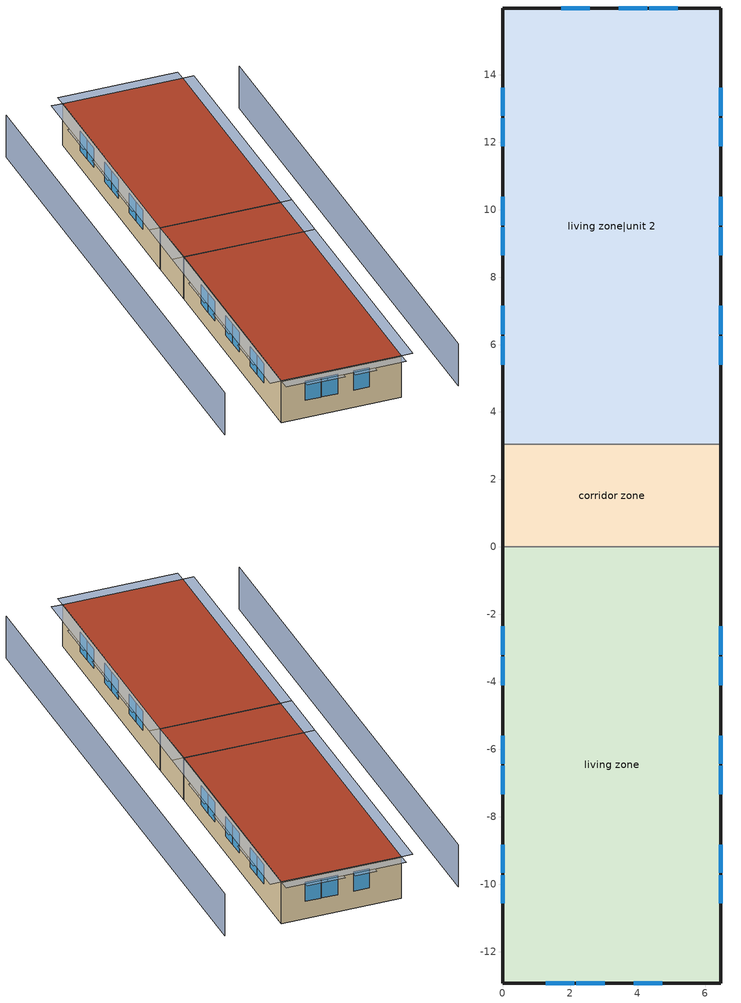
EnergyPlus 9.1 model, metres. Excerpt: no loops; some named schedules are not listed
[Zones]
corridor zone
 floor foundation (FloorFndGrndUnfinSlab): 0,0 0,3.05 6.47,3.05 6.47,0 z0
 wall outside (WallExtUninsUnfin): 0,3.05 0,0 / 6.47,0 6.47,3.05 z0:2.44
 wall adiabatic (WallIntUnfinUninsUnfin): 6.47,3.05 0,3.05 / 0,0 6.47,0 z0:2.44
 roof outside (RoofUnfinUninsExt): 6.47,0 6.47,3.05 0,3.05 0,0 z2.44
living zone
 floor foundation (FloorFndGrndFinSlab 1): 0,-12.93 0,0 6.47,0 6.47,-12.93 z0
 wall outside (WallExtInsFin): 0,0 0,-12.93 6.47,-12.93 6.47,0 z0:2.44
 wall adiabatic (WallIntFinUninsFin): 6.47,0 0,0 z0:2.44
 window (WindowConstruction): 0,-2.36 0,-3.2 / 0,-3.26 0,-4.11 / 0,-5.59 0,-6.44 / 0,-6.5 0,-7.34 / 0,-8.83 0,-9.67 / 0,-9.73 0,-10.57 / 6.47,-10.57 6.47,-9.73 / 6.47,-9.67 6.47,-8.83 / 6.47,-7.34 6.47,-6.5 / 6.47,-6.44 6.47,-5.59 / 6.47,-4.11 6.47,-3.26 / 6.47,-3.2 6.47,-2.36 / 1.28,-12.93 2.12,-12.93 / 2.19,-12.93 3.03,-12.93 / 3.89,-12.93 4.73,-12.93 z1.01:2.13
 roof outside (RoofFinInsExt): 6.47,-12.93 6.47,0 0,0 0,-12.93 z2.44
living zone|unit 2
 floor foundation (FloorFndGrndFinSlab): 0,3.05 0,15.98 6.47,15.98 6.47,3.05 z0
 wall outside (WallExtInsFin): 6.47,3.05 6.47,15.98 0,15.98 0,3.05 z0:2.44
 wall adiabatic (WallIntFinUninsFin): 0,3.05 6.47,3.05 z0:2.44
 window (WindowConstruction): 6.47,5.41 6.47,6.25 / 6.47,6.31 6.47,7.15 / 6.47,8.64 6.47,9.48 / 6.47,9.54 6.47,10.39 / 6.47,11.87 6.47,12.72 / 6.47,12.78 6.47,13.62 / 0,13.62 0,12.78 / 0,12.72 0,11.87 / 0,10.39 0,9.54 / 0,9.48 0,8.64 / 0,7.15 0,6.31 / 0,6.25 0,5.41 / 5.18,15.98 4.34,15.98 / 4.28,15.98 3.44,15.98 / 2.58,15.98 1.73,15.98 z1.01:2.13
 roof outside (RoofFinInsExt): 6.47,3.05 6.47,15.98 0,15.98 0,3.05 z2.44
shading: -3.05,15.98 -3.05,-12.93 / 9.51,-12.93 9.51,15.98 z0:2.44; 7.08,3.05 7.08,15.98 6.47,15.98 6.47,3.05 z2.44; 6.47,16.59 0,16.59 0,15.98 6.47,15.98 z2.44; -0.61,15.98 -0.61,3.05 0,3.05 0,15.98 z2.44; 7.08,0 7.08,3.05 6.47,3.05 6.47,0 z2.44; -0.61,3.05 -0.61,0 0,0 0,3.05 z2.44; 0,-13.54 6.47,-13.54 6.47,-12.93 0,-12.93 z2.44; 7.08,-12.93 7.08,0 6.47,0 6.47,-12.93 z2.44; -0.61,0 -0.61,-12.93 0,-12.93 0,0 z2.44; 0,-3.35 0,-2.21 -0.61,-2.21 -0.61,-3.35 z2.29; 0,-4.26 0,-3.11 -0.61,-3.11 -0.61,-4.26 z2.29; 0,-6.59 0,-5.44 -0.61,-5.44 -0.61,-6.59 z2.29; 0,-7.49 0,-6.34 -0.61,-6.34 -0.61,-7.49 z2.29; 0,-9.82 0,-8.67 -0.61,-8.67 -0.61,-9.82 z2.29; 0,-10.72 0,-9.58 -0.61,-9.58 -0.61,-10.72 z2.29; 6.47,-9.58 6.47,-10.72 7.08,-10.72 7.08,-9.58 z2.29; 6.47,-8.67 6.47,-9.82 7.08,-9.82 7.08,-8.67 z2.29; 6.47,-6.34 6.47,-7.49 7.08,-7.49 7.08,-6.34 z2.29; 6.47,-5.44 6.47,-6.59 7.08,-6.59 7.08,-5.44 z2.29; 6.47,-3.11 6.47,-4.26 7.08,-4.26 7.08,-3.11 z2.29; 6.47,-2.21 6.47,-3.35 7.08,-3.35 7.08,-2.21 z2.29; 2.28,-12.93 1.13,-12.93 1.13,-13.54 2.28,-13.54 z2.29; 3.18,-12.93 2.03,-12.93 2.03,-13.54 3.18,-13.54 z2.29; 4.88,-12.93 3.74,-12.93 3.74,-13.54 4.88,-13.54 z2.29; 6.47,6.4 6.47,5.26 7.08,5.26 7.08,6.4 z2.29; 6.47,7.31 6.47,6.16 7.08,6.16 7.08,7.31 z2.29; 6.47,9.64 6.47,8.49 7.08,8.49 7.08,9.64 z2.29; 6.47,10.54 6.47,9.39 7.08,9.39 7.08,10.54 z2.29; 6.47,12.87 6.47,11.72 7.08,11.72 7.08,12.87 z2.29; 6.47,13.77 6.47,12.62 7.08,12.62 7.08,13.77 z2.29; 0,12.62 0,13.77 -0.61,13.77 -0.61,12.62 z2.29; 0,11.72 0,12.87 -0.61,12.87 -0.61,11.72 z2.29; 0,9.39 0,10.54 -0.61,10.54 -0.61,9.39 z2.29; 0,8.49 0,9.64 -0.61,9.64 -0.61,8.49 z2.29; 0,6.16 0,7.31 -0.61,7.31 -0.61,6.16 z2.29; 0,5.26 0,6.4 -0.61,6.4 -0.61,5.26 z2.29; 4.19,15.98 5.34,15.98 5.34,16.59 4.19,16.59 z2.29; 3.29,15.98 4.43,15.98 4.43,16.59 3.29,16.59 z2.29; 1.58,15.98 2.73,15.98 2.73,16.59 1.58,16.59 z2.29
[Building]
Building 1: North Axis {deg}=180; Terrain=Suburbs
[Site:Location]
Denver Intl Ap_CO_USA: Latitude {deg}=39.83; Longitude {deg}=-104.65; Time Zone {hr}=-7; Elevation {m}=1650
[Site:GroundTemperature:Deep]
10.8753, 10.8753, 10.8753, 10.8753, 10.8753, 10.8753, 10.8753, 10.8753, 10.8753, 10.8753, 10.8753, 10.8753
[Site:WaterMainsTemperature]
Calculation Method=Correlation; Annual Average Outdoor Air Temperature {C}=10.8753; Maximum Difference In Monthly Average Outdoor Air Temperatures {deltaC}=23.1524
[Material] Roughness=Rough
Name | Thickness {m} | Conductivity {W/m-K} | Density {kg/m3} | Specific Heat {J/kg-K} | Thermal Absorptance | Solar Absorptance | Visible Absorptance
Asphalt Shingles&#44 Medium | 0.009525 | 0.162714 | 1121.4 | 1465.45 | 0.91 | 0.85 | 0.85
Concrete 4.0 in. | 0.1016 | 1.803125 | 2242.8 | 837.4 | 0.9 | 0.7 | 0.7
Drywall 0.5 in. | 0.0127 | 0.160291 | 801 | 837.4 | 0.9 | 0.5 | 0.1
Floor Covering | 0.0127 | 0.0433444 | 54.468 | 1339.84 | 0.9 | 0.9 | 0.7
FootingMaterial; FootingMaterial 1; FootingMaterial 2 | 0.2032 | 1.803125 | 2242.8 | 837.4 | 0.9 | 0.7 | 0.7
res furniture material living space|unit 2 | 0.1524 | 0.115458 | 640.8 | 1214.23 | 0.9 | 0.6 | 0.1
RoofIns | 0.23495 | 0.0475499 | 78.34581 | 1123.46 | 0.9 | 0.7 | 0.7
RoofSheathing | 0.01905 | 0.115458 | 512.64 | 1214.23 | 0.9 | 0.7 | 0.7
RoofStudAndAirRoof | 0.23495 | 9.59352 | 37.0049 | 1207.88 | 0.9 | 0.7 | 0.7
Vinyl&#44 Light | 0.009525 | 0.089435 | 177.822 | 1046.75 | 0.9 | 0.3 | 0.3
WallSheathing | 0.0127 | 0.115458 | 512.64 | 1214.23 | 0.9 | 0.7 | 0.7
WallStudAndCavity | 0.0889 | 0.054245 | 162.403 | 1178.92 | 0.9 | 0.7 | 0.7
WallStudAndCavity 1 | 0.0889 | 0.393744 | 83.0341 | 1211.67 | 0.9 | 0.7 | 0.7
WallStudAndCavity 2 | 0.0889 | 0.396154 | 83.0341 | 1211.67 | 0.9 | 0.7 | 0.7
WallStudAndCavity 3 | 0.0889 | 0.403258 | 83.0341 | 1211.67 | 0.9 | 0.7 | 0.7
WallStudAndCavity 4 | 0.0889 | 0.397942 | 83.0341 | 1211.67 | 0.9 | 0.7 | 0.7
[WindowMaterial:Shade]
CoolingShade: Solar Transmittance=0.999; Solar Reflectance=0.00099; Visible Transmittance=0.999; Visible Reflectance=0.00099; Infrared Hemispherical Emissivity=1e-005; Infrared Transmittance=0.999; Thickness {m}=0.0001; Conductivity {W/m-K}=10000; Shade to Glass Distance {m}=0.001; Top Opening Multiplier=0; Bottom Opening Multiplier=0; Left-Side Opening Multiplier=0; Right-Side Opening Multiplier=0; Airflow Permeability=0
[WindowMaterial:SimpleGlazingSystem]
WindowMaterial: U-Factor {W/m2-K}=2.10086; Solar Heat Gain Coefficient=0.21
[Construction]
FloorFndGrndFinSlab; FloorFndGrndFinSlab 1: Concrete 4.0 in., Floor Covering
FloorFndGrndUnfinSlab: Concrete 4.0 in.
FootingConstruction: FootingMaterial
FootingConstruction 1: FootingMaterial 1
FootingConstruction 2: FootingMaterial 2
res furniture construction living space; res furniture construction living space|unit 2: res furniture material living space|unit 2
RoofFinInsExt: Asphalt Shingles&#44 Medium, RoofSheathing, RoofIns, Drywall 0.5 in.
RoofUnfinUninsExt: Asphalt Shingles&#44 Medium, RoofSheathing, RoofStudAndAirRoof
WallExtInsFin: Vinyl&#44 Light, WallSheathing, WallStudAndCavity, Drywall 0.5 in.
WallExtUninsUnfin: Vinyl&#44 Light, WallSheathing, WallStudAndCavity 1
WallIntFinUninsFin: Vinyl&#44 Light, WallStudAndCavity 2, Drywall 0.5 in.
WallIntFinUninsFin 1: WallStudAndCavity 4, Drywall 0.5 in.
WallIntUnfinUninsUnfin: Vinyl&#44 Light, WallStudAndCavity 3
WindowConstruction: WindowMaterial
[Zone]
corridor zone; living zone; living zone|unit 2
[InternalMass]
Name | Construction | Zone | Surface Area {m2}
living space Partition | WallIntFinUninsFin 1 | living zone | 52.0804
res furniture mass living space | res furniture construction living space | living zone | 33.4451
living space|unit 2 Partition | WallIntFinUninsFin 1 | living zone|unit 2 | 52.0804
res furniture mass living space|unit 2 | res furniture construction living space|unit 2 | living zone|unit 2 | 33.4451
[People] Number of People Schedule=res occupants schedule; Number of People Calculation Method=People; Number of People=3.39; Fraction Radiant=0.319734; Sensible Heat Fraction=0.573; Activity Level Schedule=Schedule Ruleset 1; Carbon Dioxide Generation Rate {m3/s-W}=0; Enable ASHRAE 55 Comfort Warnings=No; Mean Radiant Temperature Calculation Type=ZoneAveraged
Name | Zone or ZoneList
res occupants|living space | living zone
res occupants|unit 2|living space|unit 2 | living zone|unit 2
[ElectricEquipment] Schedule=Always On Discrete; Design Level Calculation Method=EquipmentLevel; Design Level {W}=0; Fraction Latent=0; Fraction Radiant=0; Fraction Lost=1
Name | Zone or ZoneList
res infil_1 bath fan; res infil_1 house fan; res infil_1 range fan | living zone
res infil_2 bath fan; res infil_2 house fan; res infil_2 range fan | living zone|unit 2
[OtherEquipment] Fuel Type=None; Design Level Calculation Method=EquipmentLevel; Fraction Radiant=0; Fraction Lost=0
Name | Zone or ZoneList | Schedule | Design Level {W} | Fraction Latent
res bath | living zone | res bath schedule | 6337.27 | 0
res hot water distribution | living zone | res hot water distribution schedule | 99.0622 | 0
res shower | living zone | res shower schedule | 7899.46 | 0.487197
res sink | living zone | res sink schedule | 2132.88 | 0.312222
res bath|unit 2 | living zone|unit 2 | res bath schedule 1 | 6337.27 | 0
res hot water distribution|unit 2 | living zone|unit 2 | res hot water distribution|unit 2 schedule | 99.0622 | 0
res shower|unit 2 | living zone|unit 2 | res shower schedule 1 | 7899.46 | 0.487197
res sink|unit 2 | living zone|unit 2 | res sink schedule 1 | 2132.88 | 0.312222
[ZoneInfiltration:DesignFlowRate] Schedule=Always On Discrete; Design Flow Rate Calculation Method=Flow/Zone; Design Flow Rate {m3/s}=0
Name | Zone or ZoneList
res infil_1 flow; res nv_1 flow | living zone
res infil_2 flow; res nv_2 flow | living zone|unit 2
[WindowShadingControl] Shading Type=InteriorShade; Shading Control Type=OnIfScheduleAllows; Schedule=Window shading schedule; Shading Control Is Scheduled=Yes; Glare Control Is Active=No; Shading Device Material=CoolingShade; Multiple Surface Control Type=Group
Name | Zone | Fenestration Surface Name 1 | Fenestration Surface Name 2 | Fenestration Surface Name 3 | Fenestration Surface Name 4 | Fenestration Surface Name 5 | Fenestration Surface Name 6 | Fenestration Surface Name 7 | Fenestration Surface Name 8 | Fenestration Surface Name 9 | Fenestration Surface Name 10 | Fenestration Surface Name 11 | Fenestration Surface Name 12 | Fenestration Surface Name 13 | Fenestration Surface Name 14 | Fenestration Surface Name 15 | Fenestration Surface Name 16 | Fenestration Surface Name 17 | Fenestration Surface Name 18 | Fenestration Surface Name 19 | Fenestration Surface Name 20 | Fenestration Surface Name 21 | Fenestration Surface Name 22 | Fenestration Surface Name 23 | Fenestration Surface Name 24 | Fenestration Surface Name 25 | Fenestration Surface Name 26 | Fenestration Surface Name 27 | Fenestration Surface Name 28 | Fenestration Surface Name 29
WindowShadingControl | living zone | Surface 5 - Window 2 | Surface 9 - Window 3 | Surface 8 - Window 4 | Surface 8 - Window 5 | Surface 5 - Window 3 | Surface 8 - Window 2 | Surface 8 - Window 1 | Surface 5 - Window 1 | Surface 8 - Window 6 | Surface 2 - Window 1 | Surface 2 - Window 2 | Surface 2 - Window 4 | Surface 2 - Window 5 | Surface 9 - Window 2 | Surface 8 - Window 3 | Surface 2 - Window 3 | Surface 2 - Window 6 | Surface 4 - Window 1 | Surface 4 - Window 4 | Surface 4 - Window 6 | Surface 10 - Window 6 | Surface 10 - Window 1 | Surface 10 - Window 2 | Surface 4 - Window 3 | Surface 4 - Window 5 | Surface 10 - Window 4 | Surface 10 - Window 5 | Surface 10 - Window 3 | Surface 4 - Window 2
WindowShadingControl 1 | living zone|unit 2 | Surface 9 - Window 1
[SurfaceProperty:ExposedFoundationPerimeter] Exposed Perimeter Calculation Method=TotalExposedPerimeter; Exposed Perimeter Fraction=1
Name | Total Exposed Perimeter {m}
Surface 13 | 6.096
Surface 7; Surface 1 | 32.3289
[Foundation:Kiva] Interior Horizontal Insulation Depth {m}=0; Exterior Horizontal Insulation Width {m}=0; Wall Height Above Grade {m}=0.2032; Wall Depth Below Slab {m}=0.2032; Footing Depth {m}=0.3
Name | Footing Wall Construction
Foundation Kiva 1 | FootingConstruction
Foundation Kiva 2 | FootingConstruction 1
Foundation Kiva 3 | FootingConstruction 2
[Foundation:Kiva:Settings]
Soil Conductivity {W/m-K}=1.731; Soil Density {kg/m3}=1842.3; Soil Specific Heat {J/kg-K}=418.7; Ground Solar Absorptivity=0.9; Ground Thermal Absorptivity=0.9; Ground Surface Roughness {m}=0.03; Far-Field Width {m}=40; Deep-Ground Boundary Condition=ZeroFlux; Deep-Ground Depth {m}=40; Minimum Cell Dimension {m}=0.02; Maximum Cell Growth Coefficient=1.5; Simulation Timestep=Hourly
[Schedule:Day:Interval]
res bath schedule allday1; res bath schedule allday2; res bath schedule allday3; res bath schedule allday4; res bath schedule allday6; res bath schedule allday7; res occupants schedule winter design; Schedule Day 10; Schedule Day 14; Schedule Day 3: No, 24:00, 0
res bath schedule allday5: No, 10:30, 0, 10:50, 0.361288, 24:00, 0
res occupants schedule allday1; res occupants schedule allday10; res occupants schedule allday11; res occupants schedule allday12; res occupants schedule allday2; res occupants schedule allday3; res occupants schedule allday4; res occupants schedule allday5; res occupants schedule allday6; res occupants schedule allday7; res occupants schedule allday8; res occupants schedule allday9: No, 07:00, 1, 08:00, 0.88, 09:00, 0.41, 16:00, 0.24, 17:00, 0.29, 18:00, 0.55, 21:00, 0.9, 24:00, 1
res occupants schedule summer design: No, 24:00, 1
Schedule Day 4: No, 24:00, 112.539
[Schedule:Week:Daily]
res bath schedule Week Rule - Jan1-Jan6: Schedule Day 10, res bath schedule allday1, res bath schedule allday2, res bath schedule allday3, res bath schedule allday4, res bath schedule allday5, res bath schedule allday6, Schedule Day 10, Schedule Day 10, Schedule Day 10, Schedule Day 10, Schedule Day 10
res bath schedule Week Rule - Jan7-Dec31: res bath schedule allday7, res bath schedule allday1, res bath schedule allday2, res bath schedule allday3, res bath schedule allday4, res bath schedule allday5, res bath schedule allday6, Schedule Day 10, Schedule Day 10, Schedule Day 10, Schedule Day 10, Schedule Day 10
res bath schedule 1 Week Rule - Jan1-Jan6: Schedule Day 13, res bath schedule allday1 1, res bath schedule allday2 1, res bath schedule allday3 1, res bath schedule allday4 1, res bath schedule allday5 1, res bath schedule allday6 1, Schedule Day 13, Schedule Day 13, Schedule Day 13, Schedule Day 13, Schedule Day 13
res bath schedule 1 Week Rule - Jan7-Dec31: res bath schedule allday7 1, res bath schedule allday1 1, res bath schedule allday2 1, res bath schedule allday3 1, res bath schedule allday4 1, res bath schedule allday5 1, res bath schedule allday6 1, Schedule Day 13, Schedule Day 13, Schedule Day 13, Schedule Day 13, Schedule Day 13
res hot water distribution schedule Week Rule - Jan1-Jan6: Schedule Day 14, res hot water distribution schedule allday1, res hot water distribution schedule allday1, res hot water distribution schedule allday1, res hot water distribution schedule allday1, res hot water distribution schedule allday1, res hot water distribution schedule allday1, Schedule Day 14, Schedule Day 14, Schedule Day 14, Schedule Day 14, Schedule Day 14
res hot water distribution schedule Week Rule - Jan7-Jan27: res hot water distribution schedule allday1, res hot water distribution schedule allday1, res hot water distribution schedule allday1, res hot water distribution schedule allday1, res hot water distribution schedule allday1, res hot water distribution schedule allday1, res hot water distribution schedule allday1, Schedule Day 14, Schedule Day 14, Schedule Day 14, Schedule Day 14, Schedule Day 14
res hot water distribution schedule Week Rule - Jan28-Feb3: res hot water distribution schedule allday1, res hot water distribution schedule allday1, res hot water distribution schedule allday1, res hot water distribution schedule allday1, res hot water distribution schedule allday2, res hot water distribution schedule allday2, res hot water distribution schedule allday2, Schedule Day 14, Schedule Day 14, Schedule Day 14, Schedule Day 14, Schedule Day 14
res hot water distribution schedule Week Rule - Feb4-Feb24: res hot water distribution schedule allday2, res hot water distribution schedule allday2, res hot water distribution schedule allday2, res hot water distribution schedule allday2, res hot water distribution schedule allday2, res hot water distribution schedule allday2, res hot water distribution schedule allday2, Schedule Day 14, Schedule Day 14, Schedule Day 14, Schedule Day 14, Schedule Day 14
res hot water distribution schedule Week Rule - Feb25-Mar3: res hot water distribution schedule allday2, res hot water distribution schedule allday2, res hot water distribution schedule allday2, res hot water distribution schedule allday2, res hot water distribution schedule allday3, res hot water distribution schedule allday3, res hot water distribution schedule allday3, Schedule Day 14, Schedule Day 14, Schedule Day 14, Schedule Day 14, Schedule Day 14
res hot water distribution schedule Week Rule - Mar4-Mar31: res hot water distribution schedule allday3, res hot water distribution schedule allday3, res hot water distribution schedule allday3, res hot water distribution schedule allday3, res hot water distribution schedule allday3, res hot water distribution schedule allday3, res hot water distribution schedule allday3, Schedule Day 14, Schedule Day 14, Schedule Day 14, Schedule Day 14, Schedule Day 14
res hot water distribution schedule Week Rule - Apr1-Apr28: res hot water distribution schedule allday4, res hot water distribution schedule allday4, res hot water distribution schedule allday4, res hot water distribution schedule allday4, res hot water distribution schedule allday4, res hot water distribution schedule allday4, res hot water distribution schedule allday4, Schedule Day 14, Schedule Day 14, Schedule Day 14, Schedule Day 14, Schedule Day 14
res hot water distribution schedule Week Rule - Apr29-May5: res hot water distribution schedule allday4, res hot water distribution schedule allday4, res hot water distribution schedule allday5, res hot water distribution schedule allday5, res hot water distribution schedule allday5, res hot water distribution schedule allday5, res hot water distribution schedule allday5, Schedule Day 14, Schedule Day 14, Schedule Day 14, Schedule Day 14, Schedule Day 14
res hot water distribution schedule Week Rule - May6-May26: res hot water distribution schedule allday5, res hot water distribution schedule allday5, res hot water distribution schedule allday5, res hot water distribution schedule allday5, res hot water distribution schedule allday5, res hot water distribution schedule allday5, res hot water distribution schedule allday5, Schedule Day 14, Schedule Day 14, Schedule Day 14, Schedule Day 14, Schedule Day 14
res hot water distribution schedule Week Rule - May27-Jun2: res hot water distribution schedule allday5, res hot water distribution schedule allday5, res hot water distribution schedule allday5, res hot water distribution schedule allday5, res hot water distribution schedule allday5, res hot water distribution schedule allday6, res hot water distribution schedule allday6, Schedule Day 14, Schedule Day 14, Schedule Day 14, Schedule Day 14, Schedule Day 14
res hot water distribution schedule Week Rule - Jun3-Jun30: res hot water distribution schedule allday6, res hot water distribution schedule allday6, res hot water distribution schedule allday6, res hot water distribution schedule allday6, res hot water distribution schedule allday6, res hot water distribution schedule allday6, res hot water distribution schedule allday6, Schedule Day 14, Schedule Day 14, Schedule Day 14, Schedule Day 14, Schedule Day 14
res hot water distribution schedule Week Rule - Jul1-Jul28: res hot water distribution schedule allday7, res hot water distribution schedule allday7, res hot water distribution schedule allday7, res hot water distribution schedule allday7, res hot water distribution schedule allday7, res hot water distribution schedule allday7, res hot water distribution schedule allday7, Schedule Day 14, Schedule Day 14, Schedule Day 14, Schedule Day 14, Schedule Day 14
res hot water distribution schedule Week Rule - Jul29-Aug4: res hot water distribution schedule allday7, res hot water distribution schedule allday7, res hot water distribution schedule allday7, res hot water distribution schedule allday8, res hot water distribution schedule allday8, res hot water distribution schedule allday8, res hot water distribution schedule allday8, Schedule Day 14, Schedule Day 14, Schedule Day 14, Schedule Day 14, Schedule Day 14
res hot water distribution schedule Week Rule - Aug5-Aug25: res hot water distribution schedule allday8, res hot water distribution schedule allday8, res hot water distribution schedule allday8, res hot water distribution schedule allday8, res hot water distribution schedule allday8, res hot water distribution schedule allday8, res hot water distribution schedule allday8, Schedule Day 14, Schedule Day 14, Schedule Day 14, Schedule Day 14, Schedule Day 14
res hot water distribution schedule Week Rule - Aug26-Sep1: res hot water distribution schedule allday8, res hot water distribution schedule allday8, res hot water distribution schedule allday8, res hot water distribution schedule allday8, res hot water distribution schedule allday8, res hot water distribution schedule allday8, res hot water distribution schedule allday9, Schedule Day 14, Schedule Day 14, Schedule Day 14, Schedule Day 14, Schedule Day 14
res hot water distribution schedule Week Rule - Sep2-Sep29: res hot water distribution schedule allday9, res hot water distribution schedule allday9, res hot water distribution schedule allday9, res hot water distribution schedule allday9, res hot water distribution schedule allday9, res hot water distribution schedule allday9, res hot water distribution schedule allday9, Schedule Day 14, Schedule Day 14, Schedule Day 14, Schedule Day 14, Schedule Day 14
res hot water distribution schedule Week Rule - Sep30-Oct6: res hot water distribution schedule allday9, res hot water distribution schedule allday10, res hot water distribution schedule allday10, res hot water distribution schedule allday10, res hot water distribution schedule allday10, res hot water distribution schedule allday10, res hot water distribution schedule allday10, Schedule Day 14, Schedule Day 14, Schedule Day 14, Schedule Day 14, Schedule Day 14
res hot water distribution schedule Week Rule - Oct7-Oct27: res hot water distribution schedule allday10, res hot water distribution schedule allday10, res hot water distribution schedule allday10, res hot water distribution schedule allday10, res hot water distribution schedule allday10, res hot water distribution schedule allday10, res hot water distribution schedule allday10, Schedule Day 14, Schedule Day 14, Schedule Day 14, Schedule Day 14, Schedule Day 14
res hot water distribution schedule Week Rule - Oct28-Nov3: res hot water distribution schedule allday10, res hot water distribution schedule allday10, res hot water distribution schedule allday10, res hot water distribution schedule allday10, res hot water distribution schedule allday11, res hot water distribution schedule allday11, res hot water distribution schedule allday11, Schedule Day 14, Schedule Day 14, Schedule Day 14, Schedule Day 14, Schedule Day 14
res hot water distribution schedule Week Rule - Nov4-Nov24: res hot water distribution schedule allday11, res hot water distribution schedule allday11, res hot water distribution schedule allday11, res hot water distribution schedule allday11, res hot water distribution schedule allday11, res hot water distribution schedule allday11, res hot water distribution schedule allday11, Schedule Day 14, Schedule Day 14, Schedule Day 14, Schedule Day 14, Schedule Day 14
res hot water distribution schedule Week Rule - Nov25-Dec1: res hot water distribution schedule allday11, res hot water distribution schedule allday11, res hot water distribution schedule allday11, res hot water distribution schedule allday11, res hot water distribution schedule allday11, res hot water distribution schedule allday11, res hot water distribution schedule allday12, Schedule Day 14, Schedule Day 14, Schedule Day 14, Schedule Day 14, Schedule Day 14
res hot water distribution schedule Week Rule - Dec2-Dec31: res hot water distribution schedule allday12, res hot water distribution schedule allday12, res hot water distribution schedule allday12, res hot water distribution schedule allday12, res hot water distribution schedule allday12, res hot water distribution schedule allday12, res hot water distribution schedule allday12, Schedule Day 14, Schedule Day 14, Schedule Day 14, Schedule Day 14, Schedule Day 14
res hot water distribution|unit 2 schedule Week Rule - Jan1-Jan6: Schedule Day 15, res hot water distribution|unit 2 schedule allday1, res hot water distribution|unit 2 schedule allday1, res hot water distribution|unit 2 schedule allday1, res hot water distribution|unit 2 schedule allday1, res hot water distribution|unit 2 schedule allday1, res hot water distribution|unit 2 schedule allday1, Schedule Day 15, Schedule Day 15, Schedule Day 15, Schedule Day 15, Schedule Day 15
res hot water distribution|unit 2 schedule Week Rule - Jan7-Jan27: res hot water distribution|unit 2 schedule allday1, res hot water distribution|unit 2 schedule allday1, res hot water distribution|unit 2 schedule allday1, res hot water distribution|unit 2 schedule allday1, res hot water distribution|unit 2 schedule allday1, res hot water distribution|unit 2 schedule allday1, res hot water distribution|unit 2 schedule allday1, Schedule Day 15, Schedule Day 15, Schedule Day 15, Schedule Day 15, Schedule Day 15
res hot water distribution|unit 2 schedule Week Rule - Jan28-Feb3: res hot water distribution|unit 2 schedule allday1, res hot water distribution|unit 2 schedule allday1, res hot water distribution|unit 2 schedule allday1, res hot water distribution|unit 2 schedule allday1, res hot water distribution|unit 2 schedule allday2, res hot water distribution|unit 2 schedule allday2, res hot water distribution|unit 2 schedule allday2, Schedule Day 15, Schedule Day 15, Schedule Day 15, Schedule Day 15, Schedule Day 15
res hot water distribution|unit 2 schedule Week Rule - Feb4-Feb24: res hot water distribution|unit 2 schedule allday2, res hot water distribution|unit 2 schedule allday2, res hot water distribution|unit 2 schedule allday2, res hot water distribution|unit 2 schedule allday2, res hot water distribution|unit 2 schedule allday2, res hot water distribution|unit 2 schedule allday2, res hot water distribution|unit 2 schedule allday2, Schedule Day 15, Schedule Day 15, Schedule Day 15, Schedule Day 15, Schedule Day 15
res hot water distribution|unit 2 schedule Week Rule - Feb25-Mar3: res hot water distribution|unit 2 schedule allday2, res hot water distribution|unit 2 schedule allday2, res hot water distribution|unit 2 schedule allday2, res hot water distribution|unit 2 schedule allday2, res hot water distribution|unit 2 schedule allday3, res hot water distribution|unit 2 schedule allday3, res hot water distribution|unit 2 schedule allday3, Schedule Day 15, Schedule Day 15, Schedule Day 15, Schedule Day 15, Schedule Day 15
res hot water distribution|unit 2 schedule Week Rule - Mar4-Mar31: res hot water distribution|unit 2 schedule allday3, res hot water distribution|unit 2 schedule allday3, res hot water distribution|unit 2 schedule allday3, res hot water distribution|unit 2 schedule allday3, res hot water distribution|unit 2 schedule allday3, res hot water distribution|unit 2 schedule allday3, res hot water distribution|unit 2 schedule allday3, Schedule Day 15, Schedule Day 15, Schedule Day 15, Schedule Day 15, Schedule Day 15
res hot water distribution|unit 2 schedule Week Rule - Apr1-Apr28: res hot water distribution|unit 2 schedule allday4, res hot water distribution|unit 2 schedule allday4, res hot water distribution|unit 2 schedule allday4, res hot water distribution|unit 2 schedule allday4, res hot water distribution|unit 2 schedule allday4, res hot water distribution|unit 2 schedule allday4, res hot water distribution|unit 2 schedule allday4, Schedule Day 15, Schedule Day 15, Schedule Day 15, Schedule Day 15, Schedule Day 15
res hot water distribution|unit 2 schedule Week Rule - Apr29-May5: res hot water distribution|unit 2 schedule allday4, res hot water distribution|unit 2 schedule allday4, res hot water distribution|unit 2 schedule allday5, res hot water distribution|unit 2 schedule allday5, res hot water distribution|unit 2 schedule allday5, res hot water distribution|unit 2 schedule allday5, res hot water distribution|unit 2 schedule allday5, Schedule Day 15, Schedule Day 15, Schedule Day 15, Schedule Day 15, Schedule Day 15
res hot water distribution|unit 2 schedule Week Rule - May6-May26: res hot water distribution|unit 2 schedule allday5, res hot water distribution|unit 2 schedule allday5, res hot water distribution|unit 2 schedule allday5, res hot water distribution|unit 2 schedule allday5, res hot water distribution|unit 2 schedule allday5, res hot water distribution|unit 2 schedule allday5, res hot water distribution|unit 2 schedule allday5, Schedule Day 15, Schedule Day 15, Schedule Day 15, Schedule Day 15, Schedule Day 15
res hot water distribution|unit 2 schedule Week Rule - May27-Jun2: res hot water distribution|unit 2 schedule allday5, res hot water distribution|unit 2 schedule allday5, res hot water distribution|unit 2 schedule allday5, res hot water distribution|unit 2 schedule allday5, res hot water distribution|unit 2 schedule allday5, res hot water distribution|unit 2 schedule allday6, res hot water distribution|unit 2 schedule allday6, Schedule Day 15, Schedule Day 15, Schedule Day 15, Schedule Day 15, Schedule Day 15
res hot water distribution|unit 2 schedule Week Rule - Jun3-Jun30: res hot water distribution|unit 2 schedule allday6, res hot water distribution|unit 2 schedule allday6, res hot water distribution|unit 2 schedule allday6, res hot water distribution|unit 2 schedule allday6, res hot water distribution|unit 2 schedule allday6, res hot water distribution|unit 2 schedule allday6, res hot water distribution|unit 2 schedule allday6, Schedule Day 15, Schedule Day 15, Schedule Day 15, Schedule Day 15, Schedule Day 15
res hot water distribution|unit 2 schedule Week Rule - Jul1-Jul28: res hot water distribution|unit 2 schedule allday7, res hot water distribution|unit 2 schedule allday7, res hot water distribution|unit 2 schedule allday7, res hot water distribution|unit 2 schedule allday7, res hot water distribution|unit 2 schedule allday7, res hot water distribution|unit 2 schedule allday7, res hot water distribution|unit 2 schedule allday7, Schedule Day 15, Schedule Day 15, Schedule Day 15, Schedule Day 15, Schedule Day 15
res hot water distribution|unit 2 schedule Week Rule - Jul29-Aug4: res hot water distribution|unit 2 schedule allday7, res hot water distribution|unit 2 schedule allday7, res hot water distribution|unit 2 schedule allday7, res hot water distribution|unit 2 schedule allday8, res hot water distribution|unit 2 schedule allday8, res hot water distribution|unit 2 schedule allday8, res hot water distribution|unit 2 schedule allday8, Schedule Day 15, Schedule Day 15, Schedule Day 15, Schedule Day 15, Schedule Day 15
res hot water distribution|unit 2 schedule Week Rule - Aug5-Aug25: res hot water distribution|unit 2 schedule allday8, res hot water distribution|unit 2 schedule allday8, res hot water distribution|unit 2 schedule allday8, res hot water distribution|unit 2 schedule allday8, res hot water distribution|unit 2 schedule allday8, res hot water distribution|unit 2 schedule allday8, res hot water distribution|unit 2 schedule allday8, Schedule Day 15, Schedule Day 15, Schedule Day 15, Schedule Day 15, Schedule Day 15
res hot water distribution|unit 2 schedule Week Rule - Aug26-Sep1: res hot water distribution|unit 2 schedule allday8, res hot water distribution|unit 2 schedule allday8, res hot water distribution|unit 2 schedule allday8, res hot water distribution|unit 2 schedule allday8, res hot water distribution|unit 2 schedule allday8, res hot water distribution|unit 2 schedule allday8, res hot water distribution|unit 2 schedule allday9, Schedule Day 15, Schedule Day 15, Schedule Day 15, Schedule Day 15, Schedule Day 15
res hot water distribution|unit 2 schedule Week Rule - Sep2-Sep29: res hot water distribution|unit 2 schedule allday9, res hot water distribution|unit 2 schedule allday9, res hot water distribution|unit 2 schedule allday9, res hot water distribution|unit 2 schedule allday9, res hot water distribution|unit 2 schedule allday9, res hot water distribution|unit 2 schedule allday9, res hot water distribution|unit 2 schedule allday9, Schedule Day 15, Schedule Day 15, Schedule Day 15, Schedule Day 15, Schedule Day 15
res hot water distribution|unit 2 schedule Week Rule - Sep30-Oct6: res hot water distribution|unit 2 schedule allday9, res hot water distribution|unit 2 schedule allday10, res hot water distribution|unit 2 schedule allday10, res hot water distribution|unit 2 schedule allday10, res hot water distribution|unit 2 schedule allday10, res hot water distribution|unit 2 schedule allday10, res hot water distribution|unit 2 schedule allday10, Schedule Day 15, Schedule Day 15, Schedule Day 15, Schedule Day 15, Schedule Day 15
res hot water distribution|unit 2 schedule Week Rule - Oct7-Oct27: res hot water distribution|unit 2 schedule allday10, res hot water distribution|unit 2 schedule allday10, res hot water distribution|unit 2 schedule allday10, res hot water distribution|unit 2 schedule allday10, res hot water distribution|unit 2 schedule allday10, res hot water distribution|unit 2 schedule allday10, res hot water distribution|unit 2 schedule allday10, Schedule Day 15, Schedule Day 15, Schedule Day 15, Schedule Day 15, Schedule Day 15
res hot water distribution|unit 2 schedule Week Rule - Oct28-Nov3: res hot water distribution|unit 2 schedule allday10, res hot water distribution|unit 2 schedule allday10, res hot water distribution|unit 2 schedule allday10, res hot water distribution|unit 2 schedule allday10, res hot water distribution|unit 2 schedule allday11, res hot water distribution|unit 2 schedule allday11, res hot water distribution|unit 2 schedule allday11, Schedule Day 15, Schedule Day 15, Schedule Day 15, Schedule Day 15, Schedule Day 15
res hot water distribution|unit 2 schedule Week Rule - Nov4-Nov24: res hot water distribution|unit 2 schedule allday11, res hot water distribution|unit 2 schedule allday11, res hot water distribution|unit 2 schedule allday11, res hot water distribution|unit 2 schedule allday11, res hot water distribution|unit 2 schedule allday11, res hot water distribution|unit 2 schedule allday11, res hot water distribution|unit 2 schedule allday11, Schedule Day 15, Schedule Day 15, Schedule Day 15, Schedule Day 15, Schedule Day 15
res hot water distribution|unit 2 schedule Week Rule - Nov25-Dec1: res hot water distribution|unit 2 schedule allday11, res hot water distribution|unit 2 schedule allday11, res hot water distribution|unit 2 schedule allday11, res hot water distribution|unit 2 schedule allday11, res hot water distribution|unit 2 schedule allday11, res hot water distribution|unit 2 schedule allday11, res hot water distribution|unit 2 schedule allday12, Schedule Day 15, Schedule Day 15, Schedule Day 15, Schedule Day 15, Schedule Day 15
res hot water distribution|unit 2 schedule Week Rule - Dec2-Dec31: res hot water distribution|unit 2 schedule allday12, res hot water distribution|unit 2 schedule allday12, res hot water distribution|unit 2 schedule allday12, res hot water distribution|unit 2 schedule allday12, res hot water distribution|unit 2 schedule allday12, res hot water distribution|unit 2 schedule allday12, res hot water distribution|unit 2 schedule allday12, Schedule Day 15, Schedule Day 15, Schedule Day 15, Schedule Day 15, Schedule Day 15
res occupants schedule Week Rule - Jan1-Jan6: Schedule Day 3, res occupants schedule allday1, res occupants schedule allday1, res occupants schedule allday1, res occupants schedule allday1, res occupants schedule allday1, res occupants schedule allday1, Schedule Day 3, res occupants schedule summer design, res occupants schedule winter design, Schedule Day 3, Schedule Day 3
res occupants schedule Week Rule - Jan7-Jan27: res occupants schedule allday1, res occupants schedule allday1, res occupants schedule allday1, res occupants schedule allday1, res occupants schedule allday1, res occupants schedule allday1, res occupants schedule allday1, Schedule Day 3, res occupants schedule summer design, res occupants schedule winter design, Schedule Day 3, Schedule Day 3
res occupants schedule Week Rule - Jan28-Feb3: res occupants schedule allday1, res occupants schedule allday1, res occupants schedule allday1, res occupants schedule allday1, res occupants schedule allday2, res occupants schedule allday2, res occupants schedule allday2, Schedule Day 3, res occupants schedule summer design, res occupants schedule winter design, Schedule Day 3, Schedule Day 3
res occupants schedule Week Rule - Feb4-Feb24: res occupants schedule allday2, res occupants schedule allday2, res occupants schedule allday2, res occupants schedule allday2, res occupants schedule allday2, res occupants schedule allday2, res occupants schedule allday2, Schedule Day 3, res occupants schedule summer design, res occupants schedule winter design, Schedule Day 3, Schedule Day 3
res occupants schedule Week Rule - Feb25-Mar3: res occupants schedule allday2, res occupants schedule allday2, res occupants schedule allday2, res occupants schedule allday2, res occupants schedule allday3, res occupants schedule allday3, res occupants schedule allday3, Schedule Day 3, res occupants schedule summer design, res occupants schedule winter design, Schedule Day 3, Schedule Day 3
res occupants schedule Week Rule - Mar4-Mar31: res occupants schedule allday3, res occupants schedule allday3, res occupants schedule allday3, res occupants schedule allday3, res occupants schedule allday3, res occupants schedule allday3, res occupants schedule allday3, Schedule Day 3, res occupants schedule summer design, res occupants schedule winter design, Schedule Day 3, Schedule Day 3
res occupants schedule Week Rule - Apr1-Apr28: res occupants schedule allday4, res occupants schedule allday4, res occupants schedule allday4, res occupants schedule allday4, res occupants schedule allday4, res occupants schedule allday4, res occupants schedule allday4, Schedule Day 3, res occupants schedule summer design, res occupants schedule winter design, Schedule Day 3, Schedule Day 3
res occupants schedule Week Rule - Apr29-May5: res occupants schedule allday4, res occupants schedule allday4, res occupants schedule allday5, res occupants schedule allday5, res occupants schedule allday5, res occupants schedule allday5, res occupants schedule allday5, Schedule Day 3, res occupants schedule summer design, res occupants schedule winter design, Schedule Day 3, Schedule Day 3
res occupants schedule Week Rule - May6-May26: res occupants schedule allday5, res occupants schedule allday5, res occupants schedule allday5, res occupants schedule allday5, res occupants schedule allday5, res occupants schedule allday5, res occupants schedule allday5, Schedule Day 3, res occupants schedule summer design, res occupants schedule winter design, Schedule Day 3, Schedule Day 3
res occupants schedule Week Rule - May27-Jun2: res occupants schedule allday5, res occupants schedule allday5, res occupants schedule allday5, res occupants schedule allday5, res occupants schedule allday5, res occupants schedule allday6, res occupants schedule allday6, Schedule Day 3, res occupants schedule summer design, res occupants schedule winter design, Schedule Day 3, Schedule Day 3
res occupants schedule Week Rule - Jun3-Jun30: res occupants schedule allday6, res occupants schedule allday6, res occupants schedule allday6, res occupants schedule allday6, res occupants schedule allday6, res occupants schedule allday6, res occupants schedule allday6, Schedule Day 3, res occupants schedule summer design, res occupants schedule winter design, Schedule Day 3, Schedule Day 3
res occupants schedule Week Rule - Jul1-Jul28: res occupants schedule allday7, res occupants schedule allday7, res occupants schedule allday7, res occupants schedule allday7, res occupants schedule allday7, res occupants schedule allday7, res occupants schedule allday7, Schedule Day 3, res occupants schedule summer design, res occupants schedule winter design, Schedule Day 3, Schedule Day 3
res occupants schedule Week Rule - Jul29-Aug4: res occupants schedule allday7, res occupants schedule allday7, res occupants schedule allday7, res occupants schedule allday8, res occupants schedule allday8, res occupants schedule allday8, res occupants schedule allday8, Schedule Day 3, res occupants schedule summer design, res occupants schedule winter design, Schedule Day 3, Schedule Day 3
res occupants schedule Week Rule - Aug5-Aug25: res occupants schedule allday8, res occupants schedule allday8, res occupants schedule allday8, res occupants schedule allday8, res occupants schedule allday8, res occupants schedule allday8, res occupants schedule allday8, Schedule Day 3, res occupants schedule summer design, res occupants schedule winter design, Schedule Day 3, Schedule Day 3
res occupants schedule Week Rule - Aug26-Sep1: res occupants schedule allday8, res occupants schedule allday8, res occupants schedule allday8, res occupants schedule allday8, res occupants schedule allday8, res occupants schedule allday8, res occupants schedule allday9, Schedule Day 3, res occupants schedule summer design, res occupants schedule winter design, Schedule Day 3, Schedule Day 3
res occupants schedule Week Rule - Sep2-Sep29: res occupants schedule allday9, res occupants schedule allday9, res occupants schedule allday9, res occupants schedule allday9, res occupants schedule allday9, res occupants schedule allday9, res occupants schedule allday9, Schedule Day 3, res occupants schedule summer design, res occupants schedule winter design, Schedule Day 3, Schedule Day 3
res occupants schedule Week Rule - Sep30-Oct6: res occupants schedule allday9, res occupants schedule allday10, res occupants schedule allday10, res occupants schedule allday10, res occupants schedule allday10, res occupants schedule allday10, res occupants schedule allday10, Schedule Day 3, res occupants schedule summer design, res occupants schedule winter design, Schedule Day 3, Schedule Day 3
res occupants schedule Week Rule - Oct7-Oct27: res occupants schedule allday10, res occupants schedule allday10, res occupants schedule allday10, res occupants schedule allday10, res occupants schedule allday10, res occupants schedule allday10, res occupants schedule allday10, Schedule Day 3, res occupants schedule summer design, res occupants schedule winter design, Schedule Day 3, Schedule Day 3
res occupants schedule Week Rule - Oct28-Nov3: res occupants schedule allday10, res occupants schedule allday10, res occupants schedule allday10, res occupants schedule allday10, res occupants schedule allday11, res occupants schedule allday11, res occupants schedule allday11, Schedule Day 3, res occupants schedule summer design, res occupants schedule winter design, Schedule Day 3, Schedule Day 3
res occupants schedule Week Rule - Nov4-Nov24: res occupants schedule allday11, res occupants schedule allday11, res occupants schedule allday11, res occupants schedule allday11, res occupants schedule allday11, res occupants schedule allday11, res occupants schedule allday11, Schedule Day 3, res occupants schedule summer design, res occupants schedule winter design, Schedule Day 3, Schedule Day 3
res occupants schedule Week Rule - Nov25-Dec1: res occupants schedule allday11, res occupants schedule allday11, res occupants schedule allday11, res occupants schedule allday11, res occupants schedule allday11, res occupants schedule allday11, res occupants schedule allday12, Schedule Day 3, res occupants schedule summer design, res occupants schedule winter design, Schedule Day 3, Schedule Day 3
res occupants schedule Week Rule - Dec2-Dec31: res occupants schedule allday12, res occupants schedule allday12, res occupants schedule allday12, res occupants schedule allday12, res occupants schedule allday12, res occupants schedule allday12, res occupants schedule allday12, Schedule Day 3, res occupants schedule summer design, res occupants schedule winter design, Schedule Day 3, Schedule Day 3
res shower schedule Week Rule - Jan1-Jan6: Schedule Day 8, res shower schedule allday1, res shower schedule allday2, res shower schedule allday3, res shower schedule allday4, res shower schedule allday5, res shower schedule allday6, Schedule Day 8, Schedule Day 8, Schedule Day 8, Schedule Day 8, Schedule Day 8
res shower schedule Week Rule - Jan7-Dec31: res shower schedule allday7, res shower schedule allday1, res shower schedule allday2, res shower schedule allday3, res shower schedule allday4, res shower schedule allday5, res shower schedule allday6, Schedule Day 8, Schedule Day 8, Schedule Day 8, Schedule Day 8, Schedule Day 8
res shower schedule 1 Week Rule - Jan1-Jan6: Schedule Day 11, res shower schedule allday1 1, res shower schedule allday2 1, res shower schedule allday3 1, res shower schedule allday4 1, res shower schedule allday5 1, res shower schedule allday6 1, Schedule Day 11, Schedule Day 11, Schedule Day 11, Schedule Day 11, Schedule Day 11
res shower schedule 1 Week Rule - Jan7-Dec31: res shower schedule allday7 1, res shower schedule allday1 1, res shower schedule allday2 1, res shower schedule allday3 1, res shower schedule allday4 1, res shower schedule allday5 1, res shower schedule allday6 1, Schedule Day 11, Schedule Day 11, Schedule Day 11, Schedule Day 11, Schedule Day 11
res sink schedule Week Rule - Jan1-Jan6: Schedule Day 9, res sink schedule allday1, res sink schedule allday2, res sink schedule allday3, res sink schedule allday4, res sink schedule allday5, res sink schedule allday6, Schedule Day 9, Schedule Day 9, Schedule Day 9, Schedule Day 9, Schedule Day 9
res sink schedule Week Rule - Jan7-Dec31: res sink schedule allday7, res sink schedule allday1, res sink schedule allday2, res sink schedule allday3, res sink schedule allday4, res sink schedule allday5, res sink schedule allday6, Schedule Day 9, Schedule Day 9, Schedule Day 9, Schedule Day 9, Schedule Day 9
res sink schedule 1 Week Rule - Jan1-Jan6: Schedule Day 12, res sink schedule allday1 1, res sink schedule allday2 1, res sink schedule allday3 1, res sink schedule allday4 1, res sink schedule allday5 1, res sink schedule allday6 1, Schedule Day 12, Schedule Day 12, Schedule Day 12, Schedule Day 12, Schedule Day 12
res sink schedule 1 Week Rule - Jan7-Dec31: res sink schedule allday7 1, res sink schedule allday1 1, res sink schedule allday2 1, res sink schedule allday3 1, res sink schedule allday4 1, res sink schedule allday5 1, res sink schedule allday6 1, Schedule Day 12, Schedule Day 12, Schedule Day 12, Schedule Day 12, Schedule Day 12
Schedule Ruleset 1 Week Rule - Jan1-Dec31: Schedule Day 4, Schedule Day 4, Schedule Day 4, Schedule Day 4, Schedule Day 4, Schedule Day 4, Schedule Day 4, Schedule Day 4, Schedule Day 4, Schedule Day 4, Schedule Day 4, Schedule Day 4
Window shading schedule Week Rule - Jan1-Jan6: Schedule Day 7, Window shading schedule allday1, Window shading schedule allday1, Window shading schedule allday1, Window shading schedule allday1, Window shading schedule allday1, Window shading schedule allday1, Schedule Day 7, Schedule Day 7, Schedule Day 7, Schedule Day 7, Schedule Day 7
Window shading schedule Week Rule - Jan7-Jan27: Window shading schedule allday1, Window shading schedule allday1, Window shading schedule allday1, Window shading schedule allday1, Window shading schedule allday1, Window shading schedule allday1, Window shading schedule allday1, Schedule Day 7, Schedule Day 7, Schedule Day 7, Schedule Day 7, Schedule Day 7
Window shading schedule Week Rule - Jan28-Feb3: Window shading schedule allday1, Window shading schedule allday1, Window shading schedule allday1, Window shading schedule allday1, Window shading schedule allday2, Window shading schedule allday2, Window shading schedule allday2, Schedule Day 7, Schedule Day 7, Schedule Day 7, Schedule Day 7, Schedule Day 7
Window shading schedule Week Rule - Feb4-Feb24: Window shading schedule allday2, Window shading schedule allday2, Window shading schedule allday2, Window shading schedule allday2, Window shading schedule allday2, Window shading schedule allday2, Window shading schedule allday2, Schedule Day 7, Schedule Day 7, Schedule Day 7, Schedule Day 7, Schedule Day 7
Window shading schedule Week Rule - Feb25-Mar3: Window shading schedule allday2, Window shading schedule allday2, Window shading schedule allday2, Window shading schedule allday2, Window shading schedule allday3, Window shading schedule allday3, Window shading schedule allday3, Schedule Day 7, Schedule Day 7, Schedule Day 7, Schedule Day 7, Schedule Day 7
Window shading schedule Week Rule - Mar4-Mar31: Window shading schedule allday3, Window shading schedule allday3, Window shading schedule allday3, Window shading schedule allday3, Window shading schedule allday3, Window shading schedule allday3, Window shading schedule allday3, Schedule Day 7, Schedule Day 7, Schedule Day 7, Schedule Day 7, Schedule Day 7
Window shading schedule Week Rule - Apr1-Apr28: Window shading schedule allday4, Window shading schedule allday4, Window shading schedule allday4, Window shading schedule allday4, Window shading schedule allday4, Window shading schedule allday4, Window shading schedule allday4, Schedule Day 7, Schedule Day 7, Schedule Day 7, Schedule Day 7, Schedule Day 7
Window shading schedule Week Rule - Apr29-May5: Window shading schedule allday4, Window shading schedule allday4, Window shading schedule allday5, Window shading schedule allday5, Window shading schedule allday5, Window shading schedule allday5, Window shading schedule allday5, Schedule Day 7, Schedule Day 7, Schedule Day 7, Schedule Day 7, Schedule Day 7
Window shading schedule Week Rule - May6-May26: Window shading schedule allday5, Window shading schedule allday5, Window shading schedule allday5, Window shading schedule allday5, Window shading schedule allday5, Window shading schedule allday5, Window shading schedule allday5, Schedule Day 7, Schedule Day 7, Schedule Day 7, Schedule Day 7, Schedule Day 7
Window shading schedule Week Rule - May27-Jun2: Window shading schedule allday5, Window shading schedule allday5, Window shading schedule allday5, Window shading schedule allday5, Window shading schedule allday5, Window shading schedule allday6, Window shading schedule allday6, Schedule Day 7, Schedule Day 7, Schedule Day 7, Schedule Day 7, Schedule Day 7
Window shading schedule Week Rule - Jun3-Jun30: Window shading schedule allday6, Window shading schedule allday6, Window shading schedule allday6, Window shading schedule allday6, Window shading schedule allday6, Window shading schedule allday6, Window shading schedule allday6, Schedule Day 7, Schedule Day 7, Schedule Day 7, Schedule Day 7, Schedule Day 7
Window shading schedule Week Rule - Jul1-Jul28: Window shading schedule allday7, Window shading schedule allday7, Window shading schedule allday7, Window shading schedule allday7, Window shading schedule allday7, Window shading schedule allday7, Window shading schedule allday7, Schedule Day 7, Schedule Day 7, Schedule Day 7, Schedule Day 7, Schedule Day 7
Window shading schedule Week Rule - Jul29-Aug4: Window shading schedule allday7, Window shading schedule allday7, Window shading schedule allday7, Window shading schedule allday8, Window shading schedule allday8, Window shading schedule allday8, Window shading schedule allday8, Schedule Day 7, Schedule Day 7, Schedule Day 7, Schedule Day 7, Schedule Day 7
Window shading schedule Week Rule - Aug5-Aug25: Window shading schedule allday8, Window shading schedule allday8, Window shading schedule allday8, Window shading schedule allday8, Window shading schedule allday8, Window shading schedule allday8, Window shading schedule allday8, Schedule Day 7, Schedule Day 7, Schedule Day 7, Schedule Day 7, Schedule Day 7
Window shading schedule Week Rule - Aug26-Sep1: Window shading schedule allday8, Window shading schedule allday8, Window shading schedule allday8, Window shading schedule allday8, Window shading schedule allday8, Window shading schedule allday8, Window shading schedule allday9, Schedule Day 7, Schedule Day 7, Schedule Day 7, Schedule Day 7, Schedule Day 7
Window shading schedule Week Rule - Sep2-Sep29: Window shading schedule allday9, Window shading schedule allday9, Window shading schedule allday9, Window shading schedule allday9, Window shading schedule allday9, Window shading schedule allday9, Window shading schedule allday9, Schedule Day 7, Schedule Day 7, Schedule Day 7, Schedule Day 7, Schedule Day 7
Window shading schedule Week Rule - Sep30-Oct6: Window shading schedule allday9, Window shading schedule allday10, Window shading schedule allday10, Window shading schedule allday10, Window shading schedule allday10, Window shading schedule allday10, Window shading schedule allday10, Schedule Day 7, Schedule Day 7, Schedule Day 7, Schedule Day 7, Schedule Day 7
Window shading schedule Week Rule - Oct7-Oct27: Window shading schedule allday10, Window shading schedule allday10, Window shading schedule allday10, Window shading schedule allday10, Window shading schedule allday10, Window shading schedule allday10, Window shading schedule allday10, Schedule Day 7, Schedule Day 7, Schedule Day 7, Schedule Day 7, Schedule Day 7
Window shading schedule Week Rule - Oct28-Nov3: Window shading schedule allday10, Window shading schedule allday10, Window shading schedule allday10, Window shading schedule allday10, Window shading schedule allday11, Window shading schedule allday11, Window shading schedule allday11, Schedule Day 7, Schedule Day 7, Schedule Day 7, Schedule Day 7, Schedule Day 7
Window shading schedule Week Rule - Nov4-Nov24: Window shading schedule allday11, Window shading schedule allday11, Window shading schedule allday11, Window shading schedule allday11, Window shading schedule allday11, Window shading schedule allday11, Window shading schedule allday11, Schedule Day 7, Schedule Day 7, Schedule Day 7, Schedule Day 7, Schedule Day 7
Window shading schedule Week Rule - Nov25-Dec1: Window shading schedule allday11, Window shading schedule allday11, Window shading schedule allday11, Window shading schedule allday11, Window shading schedule allday11, Window shading schedule allday11, Window shading schedule allday12, Schedule Day 7, Schedule Day 7, Schedule Day 7, Schedule Day 7, Schedule Day 7
Window shading schedule Week Rule - Dec2-Dec31: Window shading schedule allday12, Window shading schedule allday12, Window shading schedule allday12, Window shading schedule allday12, Window shading schedule allday12, Window shading schedule allday12, Window shading schedule allday12, Schedule Day 7, Schedule Day 7, Schedule Day 7, Schedule Day 7, Schedule Day 7
[Schedule:Year]
res bath schedule: res bath schedule Week Rule - Jan1-Jan6, 1, 1, 1, 6, res bath schedule Week Rule - Jan7-Dec31, 1, 7, 12, 31
res bath schedule 1: res bath schedule 1 Week Rule - Jan1-Jan6, 1, 1, 1, 6, res bath schedule 1 Week Rule - Jan7-Dec31, 1, 7, 12, 31
res hot water distribution schedule: res hot water distribution schedule Week Rule - Jan1-Jan6, 1, 1, 1, 6, res hot water distribution schedule Week Rule - Jan7-Jan27, 1, 7, 1, 27, res hot water distribution schedule Week Rule - Jan28-Feb3, 1, 28, 2, 3, res hot water distribution schedule Week Rule - Feb4-Feb24, 2, 4, 2, 24, res hot water distribution schedule Week Rule - Feb25-Mar3, 2, 25, 3, 3, res hot water distribution schedule Week Rule - Mar4-Mar31, 3, 4, 3, 31, res hot water distribution schedule Week Rule - Apr1-Apr28, 4, 1, 4, 28, res hot water distribution schedule Week Rule - Apr29-May5, 4, 29, 5, 5, res hot water distribution schedule Week Rule - May6-May26, 5, 6, 5, 26, res hot water distribution schedule Week Rule - May27-Jun2, 5, 27, 6, 2, res hot water distribution schedule Week Rule - Jun3-Jun30, 6, 3, 6, 30, res hot water distribution schedule Week Rule - Jul1-Jul28, 7, 1, 7, 28, res hot water distribution schedule Week Rule - Jul29-Aug4, 7, 29, 8, 4, res hot water distribution schedule Week Rule - Aug5-Aug25, 8, 5, 8, 25, res hot water distribution schedule Week Rule - Aug26-Sep1, 8, 26, 9, 1, res hot water distribution schedule Week Rule - Sep2-Sep29, 9, 2, 9, 29, res hot water distribution schedule Week Rule - Sep30-Oct6, 9, 30, 10, 6, res hot water distribution schedule Week Rule - Oct7-Oct27, 10, 7, 10, 27, res hot water distribution schedule Week Rule - Oct28-Nov3, 10, 28, 11, 3, res hot water distribution schedule Week Rule - Nov4-Nov24, 11, 4, 11, 24, res hot water distribution schedule Week Rule - Nov25-Dec1, 11, 25, 12, 1, res hot water distribution schedule Week Rule - Dec2-Dec31, 12, 2, 12, 31
res hot water distribution|unit 2 schedule: res hot water distribution|unit 2 schedule Week Rule - Jan1-Jan6, 1, 1, 1, 6, res hot water distribution|unit 2 schedule Week Rule - Jan7-Jan27, 1, 7, 1, 27, res hot water distribution|unit 2 schedule Week Rule - Jan28-Feb3, 1, 28, 2, 3, res hot water distribution|unit 2 schedule Week Rule - Feb4-Feb24, 2, 4, 2, 24, res hot water distribution|unit 2 schedule Week Rule - Feb25-Mar3, 2, 25, 3, 3, res hot water distribution|unit 2 schedule Week Rule - Mar4-Mar31, 3, 4, 3, 31, res hot water distribution|unit 2 schedule Week Rule - Apr1-Apr28, 4, 1, 4, 28, res hot water distribution|unit 2 schedule Week Rule - Apr29-May5, 4, 29, 5, 5, res hot water distribution|unit 2 schedule Week Rule - May6-May26, 5, 6, 5, 26, res hot water distribution|unit 2 schedule Week Rule - May27-Jun2, 5, 27, 6, 2, res hot water distribution|unit 2 schedule Week Rule - Jun3-Jun30, 6, 3, 6, 30, res hot water distribution|unit 2 schedule Week Rule - Jul1-Jul28, 7, 1, 7, 28, res hot water distribution|unit 2 schedule Week Rule - Jul29-Aug4, 7, 29, 8, 4, res hot water distribution|unit 2 schedule Week Rule - Aug5-Aug25, 8, 5, 8, 25, res hot water distribution|unit 2 schedule Week Rule - Aug26-Sep1, 8, 26, 9, 1, res hot water distribution|unit 2 schedule Week Rule - Sep2-Sep29, 9, 2, 9, 29, res hot water distribution|unit 2 schedule Week Rule - Sep30-Oct6, 9, 30, 10, 6, res hot water distribution|unit 2 schedule Week Rule - Oct7-Oct27, 10, 7, 10, 27, res hot water distribution|unit 2 schedule Week Rule - Oct28-Nov3, 10, 28, 11, 3, res hot water distribution|unit 2 schedule Week Rule - Nov4-Nov24, 11, 4, 11, 24, res hot water distribution|unit 2 schedule Week Rule - Nov25-Dec1, 11, 25, 12, 1, res hot water distribution|unit 2 schedule Week Rule - Dec2-Dec31, 12, 2, 12, 31
res occupants schedule: res occupants schedule Week Rule - Jan1-Jan6, 1, 1, 1, 6, res occupants schedule Week Rule - Jan7-Jan27, 1, 7, 1, 27, res occupants schedule Week Rule - Jan28-Feb3, 1, 28, 2, 3, res occupants schedule Week Rule - Feb4-Feb24, 2, 4, 2, 24, res occupants schedule Week Rule - Feb25-Mar3, 2, 25, 3, 3, res occupants schedule Week Rule - Mar4-Mar31, 3, 4, 3, 31, res occupants schedule Week Rule - Apr1-Apr28, 4, 1, 4, 28, res occupants schedule Week Rule - Apr29-May5, 4, 29, 5, 5, res occupants schedule Week Rule - May6-May26, 5, 6, 5, 26, res occupants schedule Week Rule - May27-Jun2, 5, 27, 6, 2, res occupants schedule Week Rule - Jun3-Jun30, 6, 3, 6, 30, res occupants schedule Week Rule - Jul1-Jul28, 7, 1, 7, 28, res occupants schedule Week Rule - Jul29-Aug4, 7, 29, 8, 4, res occupants schedule Week Rule - Aug5-Aug25, 8, 5, 8, 25, res occupants schedule Week Rule - Aug26-Sep1, 8, 26, 9, 1, res occupants schedule Week Rule - Sep2-Sep29, 9, 2, 9, 29, res occupants schedule Week Rule - Sep30-Oct6, 9, 30, 10, 6, res occupants schedule Week Rule - Oct7-Oct27, 10, 7, 10, 27, res occupants schedule Week Rule - Oct28-Nov3, 10, 28, 11, 3, res occupants schedule Week Rule - Nov4-Nov24, 11, 4, 11, 24, res occupants schedule Week Rule - Nov25-Dec1, 11, 25, 12, 1, res occupants schedule Week Rule - Dec2-Dec31, 12, 2, 12, 31
res shower schedule: res shower schedule Week Rule - Jan1-Jan6, 1, 1, 1, 6, res shower schedule Week Rule - Jan7-Dec31, 1, 7, 12, 31
res shower schedule 1: res shower schedule 1 Week Rule - Jan1-Jan6, 1, 1, 1, 6, res shower schedule 1 Week Rule - Jan7-Dec31, 1, 7, 12, 31
res sink schedule: res sink schedule Week Rule - Jan1-Jan6, 1, 1, 1, 6, res sink schedule Week Rule - Jan7-Dec31, 1, 7, 12, 31
res sink schedule 1: res sink schedule 1 Week Rule - Jan1-Jan6, 1, 1, 1, 6, res sink schedule 1 Week Rule - Jan7-Dec31, 1, 7, 12, 31
Schedule Ruleset 1: Schedule Ruleset 1 Week Rule - Jan1-Dec31, 1, 1, 12, 31
Window shading schedule: Window shading schedule Week Rule - Jan1-Jan6, 1, 1, 1, 6, Window shading schedule Week Rule - Jan7-Jan27, 1, 7, 1, 27, Window shading schedule Week Rule - Jan28-Feb3, 1, 28, 2, 3, Window shading schedule Week Rule - Feb4-Feb24, 2, 4, 2, 24, Window shading schedule Week Rule - Feb25-Mar3, 2, 25, 3, 3, Window shading schedule Week Rule - Mar4-Mar31, 3, 4, 3, 31, Window shading schedule Week Rule - Apr1-Apr28, 4, 1, 4, 28, Window shading schedule Week Rule - Apr29-May5, 4, 29, 5, 5, Window shading schedule Week Rule - May6-May26, 5, 6, 5, 26, Window shading schedule Week Rule - May27-Jun2, 5, 27, 6, 2, Window shading schedule Week Rule - Jun3-Jun30, 6, 3, 6, 30, Window shading schedule Week Rule - Jul1-Jul28, 7, 1, 7, 28, Window shading schedule Week Rule - Jul29-Aug4, 7, 29, 8, 4, Window shading schedule Week Rule - Aug5-Aug25, 8, 5, 8, 25, Window shading schedule Week Rule - Aug26-Sep1, 8, 26, 9, 1, Window shading schedule Week Rule - Sep2-Sep29, 9, 2, 9, 29, Window shading schedule Week Rule - Sep30-Oct6, 9, 30, 10, 6, Window shading schedule Week Rule - Oct7-Oct27, 10, 7, 10, 27, Window shading schedule Week Rule - Oct28-Nov3, 10, 28, 11, 3, Window shading schedule Week Rule - Nov4-Nov24, 11, 4, 11, 24, Window shading schedule Week Rule - Nov25-Dec1, 11, 25, 12, 1, Window shading schedule Week Rule - Dec2-Dec31, 12, 2, 12, 31
[Schedule:Constant]
Always On Discrete: Hourly Value=1
